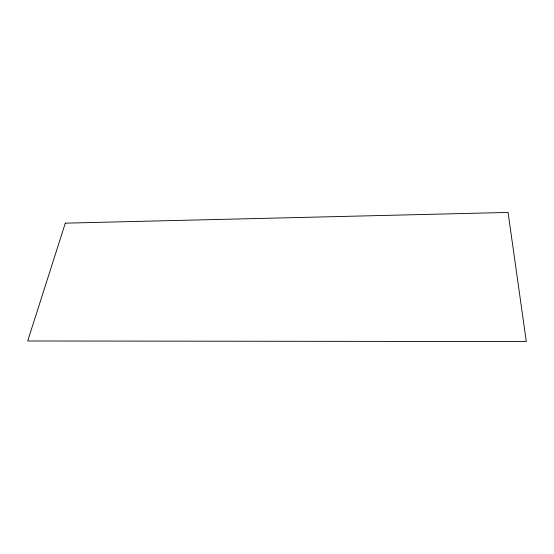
<?xml version="1.0" encoding="UTF-8"?>
<svg xmlns="http://www.w3.org/2000/svg" width="554" height="554" viewBox="0 0 554 554"><rect width="100%" height="100%" fill="white"/><g stroke="black" fill="none" stroke-linecap="round" stroke-linejoin="round"><path stroke-width="0.83" d="M65.303 223.165L27.7 340.98L526.3 341.569L508.066 212.431L65.303 223.165"/></g></svg>
